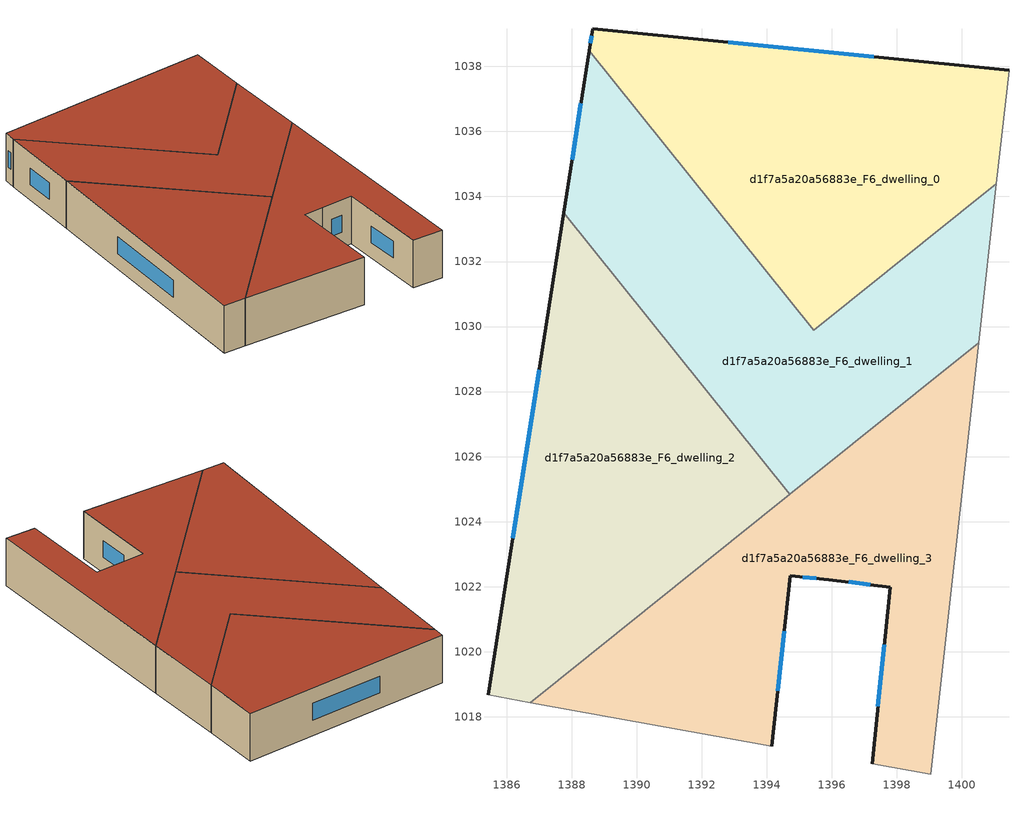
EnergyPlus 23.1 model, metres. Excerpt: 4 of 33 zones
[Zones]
d1f7a5a20a56883e_F6_dwelling_0
 floor to d1f7a5a20a56883e_F5_dwelling_0 (EU_floor_Construction): 1401.45,1037.88 1401.06,1034.4 1395.44,1029.89 1388.54,1038.48 1388.65,1039.16 z18
 wall outside (EU_wall_Construction): 1401.45,1037.88 1388.65,1039.16 1388.54,1038.48 z18:21
 wall to d1f7a5a20a56883e_F6_dwelling_1 (EU_wall_Construction): 1388.54,1038.48 1395.44,1029.89 1401.06,1034.4 z18:21
 wall adiabatic (EU_wall_Construction): 1401.06,1034.4 1401.45,1037.88 z18:21
 window (EU_Window_Construction): 1388.61,1038.94 1388.58,1038.7 / 1397.29,1038.3 1392.81,1038.74 z18.98:20.02
 roof outside (EU_roof_Construction): 1401.06,1034.4 1401.45,1037.88 1388.65,1039.16 1388.54,1038.48 1395.44,1029.89 z21
d1f7a5a20a56883e_F6_dwelling_1
 floor to d1f7a5a20a56883e_F5_dwelling_1 (EU_floor_Construction): 1401.06,1034.4 1400.52,1029.5 1394.71,1024.84 1387.76,1033.5 1388.54,1038.48 1395.44,1029.89 z18
 wall outside (EU_wall_Construction): 1388.54,1038.48 1387.76,1033.5 z18:21
 wall adiabatic (EU_wall_Construction): 1400.52,1029.5 1401.06,1034.4 z18:21
 wall to d1f7a5a20a56883e_F6_dwelling_2 (EU_wall_Construction): 1387.76,1033.5 1394.71,1024.84 z18:21
 wall to d1f7a5a20a56883e_F6_dwelling_3 (EU_wall_Construction): 1394.71,1024.84 1400.52,1029.5 z18:21
 window (EU_Window_Construction): 1388.29,1036.86 1388.01,1035.12 z18.98:20.02
 roof outside (EU_roof_Construction): 1400.52,1029.5 1401.06,1034.4 1395.44,1029.89 1388.54,1038.48 1387.76,1033.5 1394.71,1024.84 z21
d1f7a5a20a56883e_F6_dwelling_2
 floor to d1f7a5a20a56883e_F5_dwelling_2 (EU_floor_Construction): 1387.76,1033.5 1394.71,1024.84 1386.72,1018.44 1385.43,1018.67 z18
 wall outside (EU_wall_Construction): 1387.76,1033.5 1385.43,1018.67 z18:21
 wall adiabatic (EU_wall_Construction): 1385.43,1018.67 1386.72,1018.44 z18:21
 wall to d1f7a5a20a56883e_F6_dwelling_3 (EU_wall_Construction): 1386.72,1018.44 1394.71,1024.84 z18:21
 window (EU_Window_Construction): 1387,1028.68 1386.19,1023.49 z18.98:20.02
 roof outside (EU_roof_Construction): 1394.71,1024.84 1387.76,1033.5 1385.43,1018.67 1386.72,1018.44 z21
d1f7a5a20a56883e_F6_dwelling_3
 floor to d1f7a5a20a56883e_F5_dwelling_3 (EU_floor_Construction): 1400.52,1029.5 1399.04,1016.23 1397.24,1016.55 1397.8,1021.99 1395.91,1022.22 1394.73,1022.33 1394.16,1017.1 1386.72,1018.44 z18
 wall outside (EU_wall_Construction): 1394.16,1017.1 1394.73,1022.33 1395.91,1022.22 1397.8,1021.99 1397.24,1016.55 z18:21
 wall adiabatic (EU_wall_Construction): 1386.72,1018.44 1394.16,1017.1 / 1397.24,1016.55 1399.04,1016.23 1400.52,1029.5 z18:21
 window (EU_Window_Construction): 1394.34,1018.8 1394.54,1020.63 / 1397.62,1020.22 1397.42,1018.32 / 1396.52,1022.15 1397.18,1022.07 / 1395.11,1022.3 1395.53,1022.26 z18.98:20.02
 roof outside (EU_roof_Construction): 1399.04,1016.23 1400.52,1029.5 1386.72,1018.44 1394.16,1017.1 1394.73,1022.33 1395.91,1022.22 1397.8,1021.99 1397.24,1016.55 z21
[Building]
EU S2 Campaign: North Axis=0; Terrain=City; Solar Distribution=FullExterior
[Site:Location]
Bologna: Latitude=44.5; Longitude=11.25; Time Zone=1; Elevation=37
[SizingPeriod:WeatherFileDays]
AnnualSizingPeriod: Begin Month=1; Begin Day of Month=1; End Month=12; End Day of Month=31; Day of Week for Start Day=Monday; Use Weather File Daylight Saving Period=No; Use Weather File Rain and Snow Indicators=No
[MATERIAL]
EU_InternalMass_Material: Roughness=MediumRough; Thickness=0.1; Conductivity=1; Density=1800; Specific Heat=900; Thermal Absorptance=0.9; Solar Absorptance=0.7; Visible Absorptance=0.7
[MATERIAL:NOMASS] Roughness=MediumRough; Thermal Absorptance=0.9; Solar Absorptance=0.7; Visible Absorptance=0.7
Name | Thermal Resistance
EU_wall_NoMass | 0.905828
EU_roof_NoMass | 0.37593
EU_floor_NoMass | 0.67114
[WINDOWMATERIAL:SIMPLEGLAZINGSYSTEM]
EU_Window_SimpleGlazing: UFactor=4.52486; Solar Heat Gain Coefficient=0.85; Visible Transmittance=0.85
[CONSTRUCTION]
EU_wall_Construction: EU_wall_NoMass
EU_roof_Construction: EU_roof_NoMass
EU_floor_Construction: EU_floor_NoMass
EU_Window_Construction: EU_Window_SimpleGlazing
EU_InternalMass_Construction: EU_InternalMass_Material
[ZONE] Type=1; Multiplier=1; Ceiling Height=autocalculate; Floor Area=autocalculate; Part of Total Floor Area=Yes
Name | Volume
d1f7a5a20a56883e_F6_dwelling_0 | 200.099
d1f7a5a20a56883e_F6_dwelling_1 | 200.087
d1f7a5a20a56883e_F6_dwelling_2 | 200.084
d1f7a5a20a56883e_F6_dwelling_3 | 200.093
[INTERNALMASS] Construction=EU_InternalMass_Construction
Name | Zone or ZoneList | Surface Area
d1f7a5a20a56883e_F6_dwelling_0_EU_InternalMass | d1f7a5a20a56883e_F6_dwelling_0 | 66.6985
d1f7a5a20a56883e_F6_dwelling_1_EU_InternalMass | d1f7a5a20a56883e_F6_dwelling_1 | 66.6953
d1f7a5a20a56883e_F6_dwelling_2_EU_InternalMass | d1f7a5a20a56883e_F6_dwelling_2 | 66.6953
d1f7a5a20a56883e_F6_dwelling_3_EU_InternalMass | d1f7a5a20a56883e_F6_dwelling_3 | 66.6976
[OTHEREQUIPMENT] Fuel Type=Electricity; Design Level Calculation Method=Watts/Area; Power per Zone Floor Area=1; Fraction Latent=0; Fraction Radiant=0; Fraction Lost=0; Carbon Dioxide Generation Rate=0; EndUse Subcategory=EU_Step8_InternalGains
Name | Zone or ZoneList or Space or SpaceList | Schedule
EU_Step8_InternalGain_d1f7a5a20a56883e_F6_dwelling_0_f000 | d1f7a5a20a56883e_F6_dwelling_0 | EU_Step8_GainSchedule_d1f7a5a20a56883e_F6_dwelling_0_f000
EU_Step8_InternalGain_d1f7a5a20a56883e_F6_dwelling_1_f000 | d1f7a5a20a56883e_F6_dwelling_1 | EU_Step8_GainSchedule_d1f7a5a20a56883e_F6_dwelling_1_f000
EU_Step8_InternalGain_d1f7a5a20a56883e_F6_dwelling_2_f000 | d1f7a5a20a56883e_F6_dwelling_2 | EU_Step8_GainSchedule_d1f7a5a20a56883e_F6_dwelling_2_f000
EU_Step8_InternalGain_d1f7a5a20a56883e_F6_dwelling_3_f000 | d1f7a5a20a56883e_F6_dwelling_3 | EU_Step8_GainSchedule_d1f7a5a20a56883e_F6_dwelling_3_f000
[ZONEVENTILATION:DESIGNFLOWRATE] Schedule=EU_AlwaysOn; Design Flow Rate Calculation Method=AirChanges/Hour; Air Changes per Hour=0.73129; Ventilation Type=Natural; Fan Pressure Rise=0; Fan Total Efficiency=1; Constant Term Coefficient=1; Temperature Term Coefficient=0; Velocity Term Coefficient=0; Velocity Squared Term Coefficient=0; Minimum Indoor Temperature=-100; Maximum Indoor Temperature=100; Delta Temperature=-100; Minimum Outdoor Temperature=-100; Maximum Outdoor Temperature=100; Maximum Wind Speed=40
Name | Zone or ZoneList or Space or SpaceList
EU_ConstantAir_d1f7a5a20a56883e_F6_dwelling_0 | d1f7a5a20a56883e_F6_dwelling_0
EU_ConstantAir_d1f7a5a20a56883e_F6_dwelling_1 | d1f7a5a20a56883e_F6_dwelling_1
EU_ConstantAir_d1f7a5a20a56883e_F6_dwelling_2 | d1f7a5a20a56883e_F6_dwelling_2
EU_ConstantAir_d1f7a5a20a56883e_F6_dwelling_3 | d1f7a5a20a56883e_F6_dwelling_3
[HVACTEMPLATE:THERMOSTAT] Constant Heating Setpoint=20; Constant Cooling Setpoint=50
EU_HeatOnly_d1f7a5a20a56883e_F0_dwelling_0; EU_HeatOnly_d1f7a5a20a56883e_F0_dwelling_1; EU_HeatOnly_d1f7a5a20a56883e_F0_dwelling_2; EU_HeatOnly_d1f7a5a20a56883e_F0_dwelling_3; EU_HeatOnly_d1f7a5a20a56883e_F0_dwelling_4; EU_HeatOnly_d1f7a5a20a56883e_F1_dwelling_0; EU_HeatOnly_d1f7a5a20a56883e_F1_dwelling_1; EU_HeatOnly_d1f7a5a20a56883e_F1_dwelling_2; EU_HeatOnly_d1f7a5a20a56883e_F1_dwelling_3; EU_HeatOnly_d1f7a5a20a56883e_F1_dwelling_4; EU_HeatOnly_d1f7a5a20a56883e_F2_dwelling_0; EU_HeatOnly_d1f7a5a20a56883e_F2_dwelling_1; EU_HeatOnly_d1f7a5a20a56883e_F2_dwelling_2; EU_HeatOnly_d1f7a5a20a56883e_F2_dwelling_3; EU_HeatOnly_d1f7a5a20a56883e_F2_dwelling_4; EU_HeatOnly_d1f7a5a20a56883e_F3_dwelling_0; EU_HeatOnly_d1f7a5a20a56883e_F3_dwelling_1; EU_HeatOnly_d1f7a5a20a56883e_F3_dwelling_2; EU_HeatOnly_d1f7a5a20a56883e_F3_dwelling_3; EU_HeatOnly_d1f7a5a20a56883e_F3_dwelling_4; EU_HeatOnly_d1f7a5a20a56883e_F4_dwelling_0; EU_HeatOnly_d1f7a5a20a56883e_F4_dwelling_1; EU_HeatOnly_d1f7a5a20a56883e_F4_dwelling_2; EU_HeatOnly_d1f7a5a20a56883e_F4_dwelling_3; EU_HeatOnly_d1f7a5a20a56883e_F4_dwelling_4; EU_HeatOnly_d1f7a5a20a56883e_F5_dwelling_0; EU_HeatOnly_d1f7a5a20a56883e_F5_dwelling_1; EU_HeatOnly_d1f7a5a20a56883e_F5_dwelling_2; EU_HeatOnly_d1f7a5a20a56883e_F5_dwelling_3; EU_HeatOnly_d1f7a5a20a56883e_F6_dwelling_0; EU_HeatOnly_d1f7a5a20a56883e_F6_dwelling_1; EU_HeatOnly_d1f7a5a20a56883e_F6_dwelling_2; EU_HeatOnly_d1f7a5a20a56883e_F6_dwelling_3
[HVACTEMPLATE:ZONE:IDEALLOADSAIRSYSTEM] System Availability Schedule=EU_AlwaysOn; Maximum Heating Supply Air Temperature=50; Minimum Cooling Supply Air Temperature=13; Maximum Heating Supply Air Humidity Ratio=0.0156; Minimum Cooling Supply Air Humidity Ratio=0.0077; Heating Limit=NoLimit; Cooling Limit=NoLimit; Heating Availability Schedule=EU_AlwaysOn; Cooling Availability Schedule=EU_CoolingOff; Dehumidification Control Type=ConstantSensibleHeatRatio; Cooling Sensible Heat Ratio=0.7; Dehumidification Setpoint=60; Humidification Control Type=None; Humidification Setpoint=30; Outdoor Air Method=None; Outdoor Air Flow Rate per Person=0.00944; Outdoor Air Flow Rate per Zone Floor Area=0; Outdoor Air Flow Rate per Zone=0; Demand Controlled Ventilation Type=None; Outdoor Air Economizer Type=NoEconomizer; Heat Recovery Type=None; Sensible Heat Recovery Effectiveness=0.7; Latent Heat Recovery Effectiveness=0.65
Name | Template Thermostat
d1f7a5a20a56883e_F6_dwelling_0 | EU_HeatOnly_d1f7a5a20a56883e_F6_dwelling_0
d1f7a5a20a56883e_F6_dwelling_1 | EU_HeatOnly_d1f7a5a20a56883e_F6_dwelling_1
d1f7a5a20a56883e_F6_dwelling_2 | EU_HeatOnly_d1f7a5a20a56883e_F6_dwelling_2
d1f7a5a20a56883e_F6_dwelling_3 | EU_HeatOnly_d1f7a5a20a56883e_F6_dwelling_3
[SIZING:ZONE] Zone Cooling Design Supply Air Temperature Input Method=SupplyAirTemperature; Zone Cooling Design Supply Air Temperature=13; Zone Heating Design Supply Air Temperature Input Method=SupplyAirTemperature; Zone Heating Design Supply Air Temperature=50; Zone Cooling Design Supply Air Humidity Ratio=0.008; Zone Heating Design Supply Air Humidity Ratio=0.008; Cooling Design Air Flow Method=DesignDay; Cooling Design Air Flow Rate=0; Cooling Minimum Air Flow per Zone Floor Area=0.000762; Cooling Minimum Air Flow=0; Cooling Minimum Air Flow Fraction=0.2; Heating Design Air Flow Method=DesignDay; Heating Design Air Flow Rate=0; Heating Maximum Air Flow per Zone Floor Area=0.002032; Heating Maximum Air Flow=0.141576; Heating Maximum Air Flow Fraction=0.3; Account for Dedicated Outdoor Air System=No; Dedicated Outdoor Air System Control Strategy=NeutralSupplyAir; Dedicated Outdoor Air Low Setpoint Temperature for Design=autosize; Dedicated Outdoor Air High Setpoint Temperature for Design=autosize; Zone Load Sizing Method=Sensible Load Only No Latent Load; Zone Latent Cooling Design Supply Air Humidity Ratio Input Method=HumidityRatioDifference; Zone Cooling Design Supply Air Humidity Ratio Difference=0.005; Zone Latent Heating Design Supply Air Humidity Ratio Input Method=HumidityRatioDifference; Zone Humidification Design Supply Air Humidity Ratio Difference=0.005
d1f7a5a20a56883e_F6_dwelling_0; d1f7a5a20a56883e_F6_dwelling_1; d1f7a5a20a56883e_F6_dwelling_2; d1f7a5a20a56883e_F6_dwelling_3
[SCHEDULE:CONSTANT]
Name | Hourly Value
EU_AlwaysOn | 1
EU_CoolingOff | 0
[SCHEDULE:FILE] Column Number=1; Rows to Skip at Top=0; Number of Hours of Data=8760; Column Separator=Comma; Interpolate to Timestep=No; Minutes per Item=60; Adjust Schedule for Daylight Savings=Yes
Name | File
EU_Step8_GainSchedule_d1f7a5a20a56883e_F6_dwelling_0_f000 | ../../schedules/d1f7a5a20a56883e/d1f7a5a20a56883e_F6_dwelling_0_f000_gain.csv
EU_Step8_GainSchedule_d1f7a5a20a56883e_F6_dwelling_1_f000 | ../../schedules/d1f7a5a20a56883e/d1f7a5a20a56883e_F6_dwelling_1_f000_gain.csv
EU_Step8_GainSchedule_d1f7a5a20a56883e_F6_dwelling_2_f000 | ../../schedules/d1f7a5a20a56883e/d1f7a5a20a56883e_F6_dwelling_2_f000_gain.csv
EU_Step8_GainSchedule_d1f7a5a20a56883e_F6_dwelling_3_f000 | ../../schedules/d1f7a5a20a56883e/d1f7a5a20a56883e_F6_dwelling_3_f000_gain.csv
